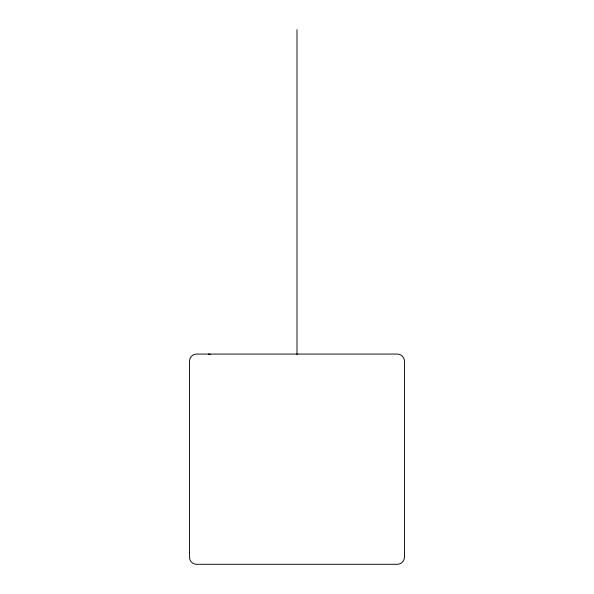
<?xml version="1.0" encoding="UTF-8"?>
<svg xmlns="http://www.w3.org/2000/svg" width="594" height="594" viewBox="0 0 594 594"><rect width="100%" height="100%" fill="white"/><g stroke="black" fill="none" stroke-linecap="round" stroke-linejoin="round"><path stroke-width="0.89" d="M208.412 354.061L397.445 354.061C401.21 354.135 404.38 357.306 404.455 361.07L404.455 557.291C404.38 561.055 401.21 564.226 397.445 564.3L196.555 564.3A7.009 7.009 0 0 1 189.545 557.291L189.545 361.07A7.009 7.009 0 0 1 196.555 354.061L208.234 354.061A7.009 7.009 0 0 1 210.298 354.373M297 29.7L297 354.544"/></g></svg>
